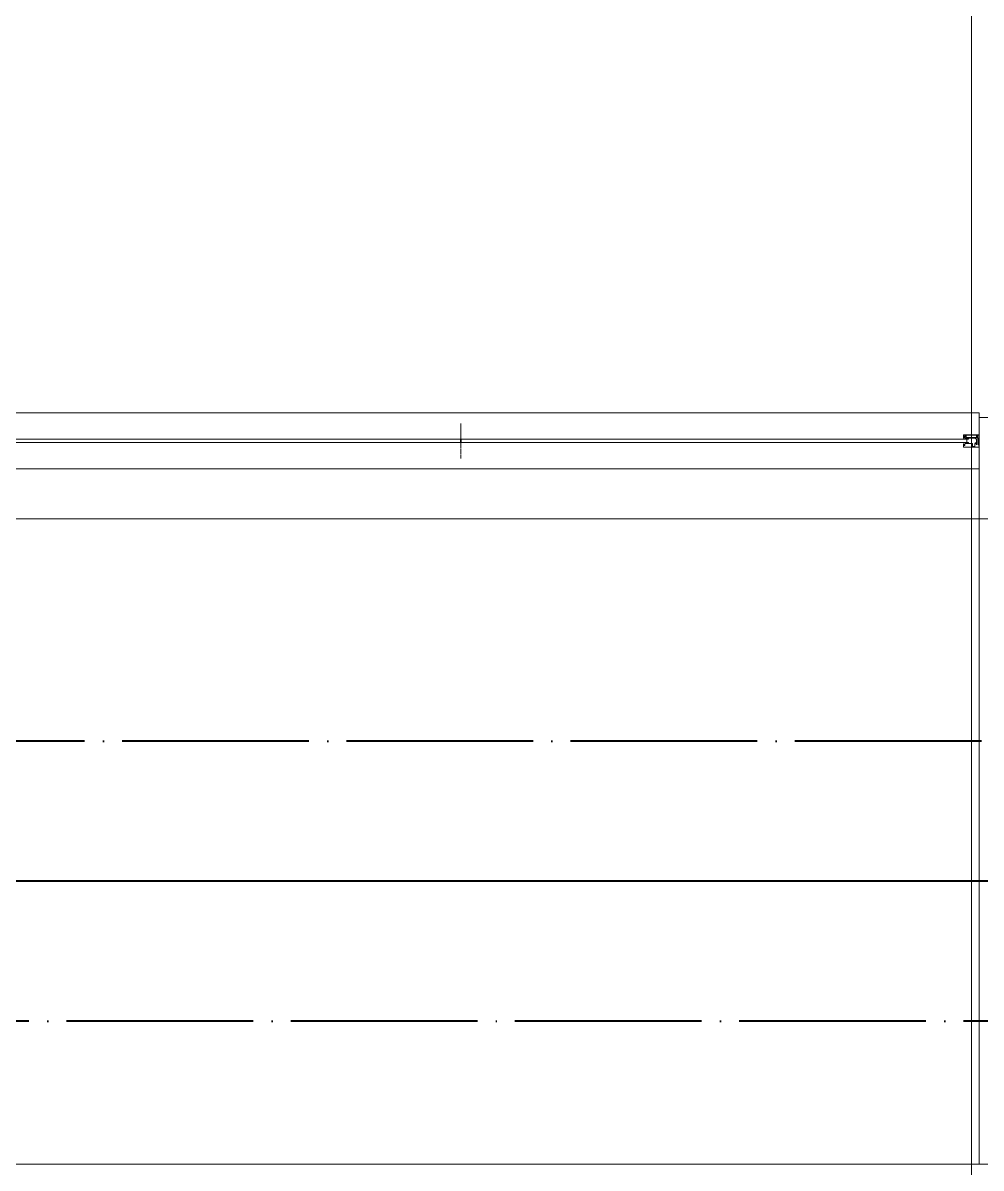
# Model space of a CAD drawing. Header units: centimetres. Extents: x 405464 to 563355, y 50011 to 66875.
# Drawn here: x 517668.3 to 517976.4, y 55410.6 to 55778.7 of the extents above; entities that cross this region are included whole.
import ezdxf
from ezdxf.enums import TextEntityAlignment as Align

# ---------------------------------------------------------------- set-up
doc = ezdxf.new("R2010")
doc.units = ezdxf.units.CM
for name, pattern in [('DASHDOT', [25.4, 12.7, -6.35, 0, -6.35]), ('M00$0$CENTER', [50.8, 31.75, -6.35, 6.35, -6.35]), ('SOGUKSU1', [72, 60, -6, 0, -6])]:
    doc.linetypes.add(name, pattern=pattern)
doc.layers.get('0').update_dxf_attribs({"lineweight": 9})
for name, color, linetype, lineweight in [('0-KRCN-MİMARİ-220526', 8, 'Continuous', 9), ('0-KRCN-SHT-PROSES-BORU', 1, '0-Y_LINE', 40), ('0-KRCN-SHT-SOGUKSU', 141, 'SOGUKSU1', 40), ('A_Aks', 30, 'DASHDOT', 9), ('A_Pencere Doğrama-Ex', 140, 'Continuous', 15), ('DV_Siva', 30, 'Continuous', 9), ('G_0.09', 254, 'Continuous', 9), ('M00$0$D_Merkez', 51, 'M00$0$CENTER', 13), ('M00$0$MB_Cam', 151, 'Continuous', 15), ('M00_Mahal_No$0$MH_Alan', 51, 'Continuous', 9)]:
    doc.layers.add(name, color=color, linetype=linetype, lineweight=lineweight)
doc.layers.add('DV_alçıpanel_duvar_yeni', color=1, linetype='Continuous', lineweight=20, true_color=0xff0000)
doc.styles.add('BORU', font='AGENCYR.TTF')
doc.styles.add('M00_Mahal_No$0$Kalin01', font='swissk.ttf')
doc.styles.add('M00_Mahal_No$0$Normal', font='swiss.ttf')
doc.styles.add('MAHAL', font='swissc.ttf')
doc.linetypes.add('0-Y_LINE', pattern='A,100,-0.5,["Y",BORU,S=9,R=0,X=0,Y=-4.5],-5', length=105.5)

# ---------------------------------------------------------------- blocks, each defined once
blk = doc.blocks.new('1_etap')
at = {"color": 8}
blk.add_line((1087.5, 3325.37), (1087.5, 3323.65), dxfattribs=at)
for points in [[(1082.96, 3325.93, -0.338519), (1082.91, 3325.89), (1082.89, 3325.89, -0.340149), (1082.85, 3325.93), (1082.81, 3326.08), (1082.85, 3326.08), (1082.85, 3326.29), (1082.6, 3326.29), (1082.6, 3326.08), (1082.64, 3326.08), (1082.6, 3325.93, -0.878591), (1082.5, 3325.94), (1082.5, 3327), (1087.37, 3327), (1087.37, 3326.87), (1087.03, 3326.87), (1087.03, 3326.42, -1.829866), (1086.89, 3326.51, 0.293253), (1086.9, 3326.53), (1086.9, 3326.87), (1082.63, 3326.87), (1082.63, 3326.39), (1082.95, 3326.39), (1082.95, 3326.13), (1083.01, 3326.12), (1082.96, 3325.93)], [(1083.04, 3326.12), (1082.97, 3326.14, -0.40166), (1082.96, 3326.16), (1083.06, 3326.7, -0.877041), (1083.35, 3326.66), (1083.35, 3326.25, 0.414214), (1083.45, 3326.15), (1086.65, 3326.15), (1086.65, 3326.87), (1086.74, 3326.87, -0.519266), (1086.88, 3326.71), (1086.88, 3326.55, -0.263311), (1086.86, 3326.51, 0.265127), (1086.82, 3326.42), (1086.82, 3326.25, 0.414214), (1086.85, 3326.22), (1086.87, 3326.22, -0.414214), (1086.9, 3326.19), (1086.9, 3323.86), (1086.6, 3323.86), (1086.6, 3325.45, 0.414214), (1086.2, 3325.85), (1083.05, 3325.85), (1083.05, 3326.1, 0.339454), (1083.04, 3326.12)]]:
    blk.add_lwpolyline(points, format="xyb", dxfattribs=at)
blk.add_lwpolyline([(1086.9, 3323.83), (1086.9, 3326), (1087.28, 3326), (1087.28, 3325.5), (1087.5, 3325.5), (1087.5, 3325.37), (1087.28, 3325.37), (1087.28, 3323.65), (1087.5, 3323.65), (1087.5, 3323.25), (1087.35, 3323.25), (1087.35, 3323), (1082.5, 3323), (1082.5, 3324.05, -0.850565), (1082.6, 3324.07), (1082.64, 3323.9), (1082.6, 3323.9), (1082.6, 3323.55), (1082.85, 3323.55), (1082.85, 3323.9), (1082.81, 3323.9), (1082.85, 3324.06, -0.331591), (1082.9, 3324.1), (1082.99, 3324.1, 0.27118), (1083.01, 3324.11), (1083.03, 3324.14, -0.251292), (1083.04, 3324.15, -0.015606), (1083.04, 3324.15), (1085.4, 3324.15), (1085.4, 3323.2), (1086.14, 3323.2), (1086.14, 3324.1), (1086.28, 3324.43), (1086.57, 3324.43), (1086.57, 3323.83)], format="xyb", close=True, dxfattribs=at)
for points in [[(1083.05, 3325.85), (1083.05, 3325.55), (1084.05, 3325.55), (1084.05, 3325.85)], [(1083.06, 3324.15), (1083.06, 3324.45), (1084.06, 3324.45), (1084.06, 3324.15)]]:
    blk.add_lwpolyline(points, dxfattribs=at)
at = {"layer": 'A_Aks', "color": 8, "ltscale": 100}
for p, q in [((1085, 2570), (1085, 5066.95)), ((0, 3300), (1911.91, 3300)), ((0, 3300), (1911.91, 3300))]:
    blk.add_line(p, q, dxfattribs=at)
at = {"layer": 'DV_alçıpanel_duvar_yeni', "color": 8}
for p, q in [((1087.5, 3320), (1087.5, 3332.5)), ((1087.5, 3332.5), (1422.1, 3332.5)), ((1087.5, 3092.5), (1087.5, 3320)), ((1087.5, 3320), (1087.5, 3320))]:
    blk.add_line(p, q, dxfattribs=at)
at = {"layer": 'DV_Siva', "color": 8}
blk.add_line((747.5, 3092.5), (1102.5, 3092.5), dxfattribs=at)
at = {"layer": 'G_0.09', "color": 8}
for p, q in [((587.5, 3334), (1087.5, 3334)), ((1087.5, 3334), (1087.5, 3332.5)), ((1087.5, 3316), (587.5, 3316))]:
    blk.add_line(p, q, dxfattribs=at)
at = {"layer": 'M00$0$D_Merkez', "color": 8, "ltscale": 0.02}
blk.add_line((920.84, 3330.62), (920.84, 3319.38), dxfattribs=at)
at = {"layer": 'M00$0$MB_Cam', "color": 8}
for p, q in [((591.46, 3325.55), (1083.55, 3325.55)), ((1083.55, 3324.45), (591.46, 3324.45)), ((1083.55, 3325.55), (1083.55, 3324.45))]:
    blk.add_line(p, q, dxfattribs=at)
at = {"color": 8, "linetype": 'ByBlock', "lineweight": -2}
for tag, height, style, p in [('MAHALNO', 15.68, 'M00_Mahal_No$0$Kalin01', (-1403.52, 5183, -22.72)), ('MAHALADI', 25.09, 'M00_Mahal_No$0$Normal', (-1403.52, 5151.64, -22.72)), ('MAHALNO', 9.8, 'M00_Mahal_No$0$Kalin01', (-1049.84, 5038.22)), ('MAHALADI', 15.68, 'M00_Mahal_No$0$Normal', (-1049.84, 5018.62)), ('MAHALNO', 19.6, 'M00_Mahal_No$0$Kalin01', (585.19, 4515.87)), ('MAHALADI', 31.36, 'M00_Mahal_No$0$Normal', (585.19, 4476.67)), ('MAHALNO', 19.6, 'M00_Mahal_No$0$Kalin01', (543.65, 3917.94)), ('MAHALADI', 31.36, 'M00_Mahal_No$0$Normal', (543.65, 3878.74)), ('MAHALNO', 19.6, 'M00_Mahal_No$0$Kalin01', (175.42, 3438.17)), ('MAHALADI', 31.36, 'M00_Mahal_No$0$Normal', (175.42, 3398.97)), ('MAHALNO', 15.68, 'M00_Mahal_No$0$Kalin01', (662.5, 3278.68)), ('MAHALADI', 25.09, 'M00_Mahal_No$0$Normal', (662.5, 3247.32)), ('MAHALNO', 9.8, 'M00_Mahal_No$0$Kalin01', (928.42, 2524.93)), ('MAHALADI', 15.68, 'M00_Mahal_No$0$Normal', (928.42, 2505.33)), ('MAHALNO', 19.6, 'M00_Mahal_No$0$Kalin01', (683.01, 1295.87)), ('MAHALADI', 31.36, 'M00_Mahal_No$0$Normal', (683.01, 1256.67))]:
    blk.add_attdef(tag, text='', height=height, dxfattribs=dict(at, style=style)).set_placement(p, align=Align.MIDDLE_CENTER)
at = {"layer": 'A_Pencere Doğrama-Ex', "color": 8, "style": 'MAHAL'}
for p in [(163.41, 4608.46), (585.7, 4362.45), (584.07, 3781.1), (404.74, 3207.04), (477.62, 2356.77), (647.13, 1093.28), (160.83, 91.11)]:
    blk.add_attdef('KOT', p, '', height=10, dxfattribs=at)
at = {"layer": 'M00_Mahal_No$0$MH_Alan', "color": 8, "style": 'M00_Mahal_No$0$Normal'}
for height, p in [(25.09, (-1403.52, 5114.01, -22.72)), (15.68, (-1049.84, 4995.1)), (31.36, (585.19, 4429.63)), (31.36, (543.65, 3831.7)), (31.36, (175.42, 3351.93)), (25.09, (662.5, 3209.69)), (15.68, (928.42, 2481.81)), (31.36, (683.01, 1209.63))]:
    blk.add_attdef('ALAN', text='', height=height, dxfattribs=at).set_placement(p, align=Align.MIDDLE_CENTER)
at = {"color": 8}
blk.add_wipeout([(920.74, 3324.65), (920.74, 3325.35), (920.64, 3325.55), (921.04, 3325.55), (920.94, 3325.35), (920.94, 3324.65), (921.04, 3324.45), (920.64, 3324.45)], dxfattribs=at)
blk.add_lwpolyline([(920.74, 3324.65), (920.74, 3325.35), (920.64, 3325.55), (921.04, 3325.55), (920.94, 3325.35), (920.94, 3324.65), (921.04, 3324.45), (920.64, 3324.45)], close=True, dxfattribs=at)
blk = doc.blocks.new('A$C9e52caec')
at = {"color": 8}
blk.add_blockref('1_etap', (12530, 57), dxfattribs=at)

msp = doc.modelspace()

# ---------------------------------------------------------------- block references
at = {"layer": '0-KRCN-MİMARİ-220526', "rotation": 359.999999999997}
msp.add_blockref('A$C9e52caec', (504358.27, 52262.37, 74), dxfattribs=at)

# ---------------------------------------------------------------- next in the draw order: linework, layer by layer
at = {"layer": '0-KRCN-SHT-PROSES-BORU'}
msp.add_line((518075.71, 55502.83), (516780.28, 55502.83), dxfattribs=at)
at = {"layer": '0-KRCN-SHT-SOGUKSU'}
for p, q in [((518120.71, 55547.83), (516735.28, 55547.83)), ((518030.71, 55457.83), (516825.28, 55457.83))]:
    msp.add_line(p, q, dxfattribs=at)

doc.saveas('drawing.dxf')
